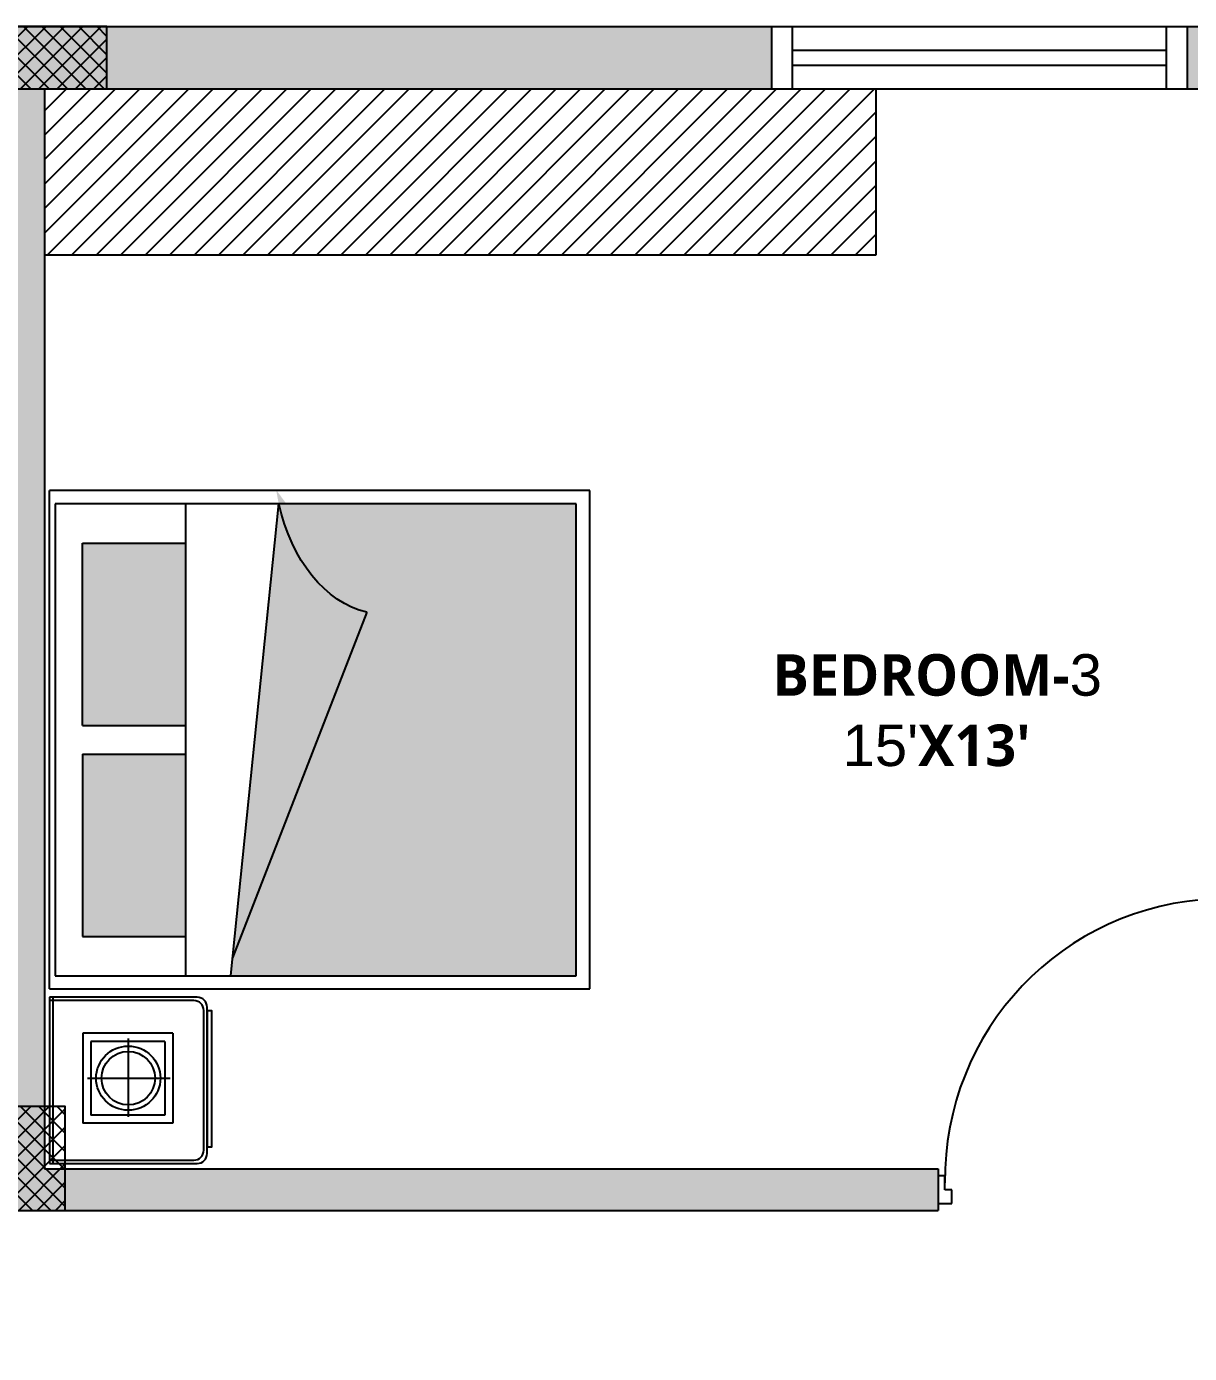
# Model space of a CAD drawing. Header units: inches. Extents: x 99023 to 109265, y 17199 to 18675.
# Drawn here: x 99492 to 99659.9, y 18222.8 to 18414.4 of the extents above; entities that cross this region are included whole.
import ezdxf

# ---------------------------------------------------------------- set-up
doc = ezdxf.new("R2010")
doc.units = ezdxf.units.IN
doc.layers.get('0').update_dxf_attribs({"color": 255})
for name, color, linetype in [('Column', 170, 'Continuous'), ('HAT', 8, 'Continuous'), ('I-WALL-PATT', 7, 'Continuous')]:
    doc.layers.add(name, color=color, linetype=linetype)
doc.styles.get("Standard").update_dxf_attribs({"font": 'arial.ttf'})

msp = doc.modelspace()

# ---------------------------------------------------------------- hatches: boundary and pattern name
at = {"layer": 'HAT', "linetype": 'ByBlock'}
h = msp.add_hatch(dxfattribs=at)
h.set_pattern_fill('ANSI37', color=256, scale=15)
h.set_pattern_definition([(45, (-251813.3967, -54534.0869), (-1.325825215, 1.325825215), []), (135, (-251813.3967, -54534.0869), (-1.325825215, -1.325825215), [])])
h.paths.add_polyline_path([(99572.56989581, 17979.43877382), (99587.56989581, 17979.43877382), (99587.56989581, 17988.43877382), (99572.56989581, 17988.43877382)])
edge = h.paths.add_edge_path()
edge.add_arc((99767.56989581, 18066.43877382), 6, 0, 360)
edge = h.paths.add_edge_path()
edge.add_arc((99611.56989581, 18066.43877382), 6, 0, 360)
edge = h.paths.add_edge_path()
edge.add_arc((99767.56989581, 18175.93877382), 6, 0, 360)
edge = h.paths.add_edge_path()
edge.add_arc((99611.56989581, 18175.93877382), 6, 0, 360)
edge = h.paths.add_edge_path()
edge.add_arc((100139.56989581, 17926.60544049), 6, 0, 360)
edge = h.paths.add_edge_path()
edge.add_arc((100139.56989581, 17769.43877382), 6, 0, 360)
edge = h.paths.add_edge_path()
edge.add_arc((99914.78482924, 17769.43877382), 6, 0, 360)
edge = h.paths.add_edge_path()
edge.add_arc((100057.06989581, 17851.93877382), 6, 0, 360)
edge = h.paths.add_edge_path()
edge.add_arc((99934.10840987, 17851.93877382), 6, 0, 360)
edge = h.paths.add_edge_path()
edge.add_arc((99835.06989581, 17851.93877382), 6, 0, 360)
h.paths.add_polyline_path([(100061.56989581, 17979.43877382), (100043.56989581, 17979.43877382), (100043.56989581, 17988.43877382), (100061.56989581, 17988.43877382)])
h.paths.add_polyline_path([(99920.60840987, 17979.43877382), (99938.60840987, 17979.43877382), (99938.60840987, 17988.43877382), (99920.60840987, 17988.43877382)])
h.paths.add_polyline_path([(99755.56989581, 17979.43877382), (99770.56989581, 17979.43877382), (99770.56989581, 17988.43877382), (99755.56989581, 17988.43877382)])
h.paths.add_polyline_path([(99572.56989581, 17847.43877382), (99587.56989581, 17847.43877382), (99587.56989581, 17856.43877382), (99572.56989581, 17856.43877382)])
h.paths.add_polyline_path([(99755.56989581, 17862.43877382), (99755.56989581, 17847.43877382), (99764.56989581, 17847.43877382), (99764.56989581, 17862.43877382)])
h.paths.add_polyline_path([(100052.56989581, 18261.43877382), (100052.56989581, 18243.43877382), (100061.56989581, 18243.43877382), (100061.56989581, 18261.43877382)])
h.paths.add_polyline_path([(99929.60840987, 18261.43877382), (99929.60840987, 18243.43877382), (99938.60840987, 18243.43877382), (99938.60840987, 18261.43877382)])
h.paths.add_polyline_path([(99755.56989581, 18258.43877382), (99755.56989581, 18243.43877382), (99764.56989581, 18243.43877382), (99764.56989581, 18258.43877382)])
h.paths.add_polyline_path([(99671.56989581, 18258.43877382), (99671.56989581, 18243.43877382), (99680.56989581, 18243.43877382), (99680.56989581, 18258.43877382)])
h.paths.add_polyline_path([(99488.56989581, 18258.43877382), (99488.56989581, 18243.43877382), (99497.56989581, 18243.43877382), (99497.56989581, 18258.43877382)])
h.paths.add_polyline_path([(99374.56989581, 18171.43877382), (99392.56989581, 18171.43877382), (99392.56989581, 18180.43877382), (99374.56989581, 18180.43877382)])
h.paths.add_polyline_path([(99383.56989581, 18006.43877382), (99383.56989581, 17991.43877382), (99392.56989581, 17991.43877382), (99392.56989581, 18006.43877382)])
h.paths.add_polyline_path([(99383.56989581, 17862.43877382), (99383.56989581, 17847.43877382), (99392.56989581, 17847.43877382), (99392.56989581, 17862.43877382)])
h.paths.add_polyline_path([(99197.56989581, 17862.43877382), (99197.56989581, 17847.43877382), (99206.56989581, 17847.43877382), (99206.56989581, 17862.43877382)])
h.paths.add_polyline_path([(99197.56989581, 18006.43877382), (99197.56989581, 17991.43877382), (99206.56989581, 17991.43877382), (99206.56989581, 18006.43877382)])
h.paths.add_polyline_path([(99197.56989581, 18189.43877382), (99197.56989581, 18171.43877382), (99206.56989581, 18171.43877382), (99206.56989581, 18189.43877382)])
h.paths.add_polyline_path([(99197.56989581, 18414.43877382), (99197.56989581, 18399.43877382), (99206.56989581, 18399.43877382), (99206.56989581, 18414.43877382)])
h.paths.add_polyline_path([(99488.56989581, 18405.43877382), (99503.56989581, 18405.43877382), (99503.56989581, 18414.43877382), (99488.56989581, 18414.43877382)])
h.paths.add_polyline_path([(99377.56989581, 18405.43877382), (99392.56989581, 18405.43877382), (99392.56989581, 18414.43877382), (99377.56989581, 18414.43877382)])
h.paths.add_polyline_path([(99665.56989581, 18405.43877382), (99680.56989581, 18405.43877382), (99680.56989581, 18414.43877382), (99665.56989581, 18414.43877382)])
h.paths.add_polyline_path([(99755.56989581, 18405.43877382), (99770.56989581, 18405.43877382), (99770.56989581, 18414.43877382), (99755.56989581, 18414.43877382)])
h.paths.add_polyline_path([(100046.56989581, 18405.43877382), (100061.56989581, 18405.43877382), (100061.56989581, 18414.43877382), (100046.56989581, 18414.43877382)])
h.paths.add_polyline_path([(99923.60840987, 18405.43877382), (99938.60840987, 18405.43877382), (99938.60840987, 18414.43877382), (99923.60840987, 18414.43877382)])
at = {"layer": 'I-WALL-PATT', "true_color": 0x636466, "transparency": 33554687}
h = msp.add_hatch(color=251, dxfattribs=at)
h.dxf.hatch_style = 1
h.paths.add_polyline_path([(99311.56989581, 18414.43877382), (99197.56989581, 18414.43877382), (99197.56989581, 18171.43877382), (99206.56989581, 18171.43877382), (99392.56989581, 18171.43877382), (99392.56989581, 18177.43877382), (99206.56989581, 18177.43877382), (99206.56989581, 18201.43877382), (99206.56989581, 18405.43877382), (99311.56989581, 18405.43877382)])
h.paths.add_polyline_path([(99422.56989581, 18414.43877382), (99371.56989581, 18414.43877382), (99371.56989581, 18405.43877382), (99386.56989581, 18405.43877382), (99386.56989581, 18399.43877382), (99392.56989581, 18399.43877382), (99392.56989581, 18405.43877382), (99422.56989581, 18405.43877382)])
h.paths.add_polyline_path([(99599.56989581, 18414.43877382), (99458.56989581, 18414.43877382), (99458.56989581, 18405.43877382), (99488.56989581, 18405.43877382), (99488.56989581, 18249.43877382), (99392.56989581, 18249.43877382), (99392.56989581, 18369.43877382), (99386.56989581, 18369.43877382), (99386.56989581, 18231.43877382), (99392.56989581, 18231.43877382), (99392.56989581, 18243.43877382), (99623.56989581, 18243.43877382), (99623.56989581, 18249.43877382), (99494.56989581, 18249.43877382), (99494.56989581, 18405.43877382), (99599.56989581, 18405.43877382)])
h.paths.add_polyline_path([(99697.03344221, 18414.43877382), (99680.56989581, 18414.43877382), (99680.56989581, 18405.43877382), (99673.56989581, 18405.43877382), (99697.03344221, 18405.43877382)])
h.paths.add_polyline_path([(99857.60840987, 18414.43877382), (99732.54810034, 18414.43877382), (99732.54810034, 18405.43877382), (99755.56989581, 18405.43877382), (99755.56989581, 18249.43877382), (99680.56989581, 18249.43877382), (99680.56989581, 18369.43877382), (99674.56989581, 18369.43877382), (99674.56989581, 18249.43877382), (99674.56989581, 18243.43877382), (99761.56989581, 18243.43877382), (99761.56989581, 18249.43877382), (99761.56989581, 18405.43877382), (99857.60840987, 18405.43877382)])
h.paths.add_polyline_path([(100061.56989581, 18414.43877382), (100017.57200913, 18414.43877382), (100017.57200913, 18405.43877382), (100052.56989581, 18405.43877382), (100052.56989581, 18315.43877382), (99938.60840987, 18315.43877382), (99938.60840987, 18369.43877382), (99932.60840987, 18369.43877382), (99932.60840987, 18249.43877382), (99821.56989581, 18249.43877382), (99812.56989581, 18249.43877382), (99812.56989581, 18243.43877382), (100010.56989581, 18243.43877382), (100010.56989581, 18249.43877382), (99938.60840987, 18249.43877382), (99938.60840987, 18275.4744556), (99938.47423092, 18275.4744556), (99938.47423092, 18277.68166836), (99938.60840987, 18309.43877382), (99986.56989581, 18309.43877382), (99992.56989581, 18309.43877382), (100052.56989581, 18309.43877382), (100052.56989581, 18303.43877382), (100061.56989581, 18303.43877382)])
h = msp.add_hatch(color=251, dxfattribs=at)
h.dxf.hatch_style = 1
h.paths.add_polyline_path([(99665.56989581, 18414.43877382), (99659.56989581, 18414.43877382), (99659.56989581, 18405.43877382), (99665.56989581, 18405.43877382)])
at = {"layer": 'I-WALL-PATT', "true_color": 0x552a2a, "transparency": 33554687}
h = msp.add_hatch(dxfattribs=at)
h.set_pattern_fill('ANSI31', color=19, scale=20)
h.set_pattern_definition([(45, (98471.3205, 29170.0435), (-1.76776695, 1.76776695), [])])
h.paths.add_polyline_path([(99614.56989581, 18405.43877382), (99494.56989581, 18405.43877382), (99494.56989581, 18381.43877382), (99614.56989581, 18381.43877382)])
at = {"layer": 'I-WALL-PATT', "true_color": 0x2776bb, "transparency": 33554687}
h = msp.add_hatch(color=152, dxfattribs=at)
h.dxf.hatch_style = 1
h.paths.add_polyline_path([(99500.07073853, 18283.01796811), (99514.92511256, 18283.01796811), (99514.92511256, 18309.36847522), (99500.07073853, 18309.36847522)])
h.paths.add_polyline_path([(99500.07073853, 18313.47390753), (99514.92511256, 18313.47390753), (99514.92511256, 18339.82441465), (99500.07073853, 18339.82441465)])
edge = h.paths.add_edge_path()
edge.add_line((99521.75597996, 18280.01985038), (99541.08250321, 18329.83271194))
edge.add_ellipse((99543.70587596, 18352.47619003), major_axis=(0, 22.95113405), ratio=0.70043940631, start_angle=107.5918240658, end_angle=170.6080762352, ccw=False)
edge.add_line((99528.38180493, 18345.53957995), (99521.75597996, 18280.01985038))
at = {"layer": 'I-WALL-PATT', "true_color": 0x7aafdf, "transparency": 33554687}
h = msp.add_hatch(color=143, dxfattribs=at)
h.dxf.hatch_style = 1
edge = h.paths.add_edge_path()
edge.add_line((99521.75597996, 18280.01985038), (99521.4847036, 18277.33732345))
edge.add_line((99521.4847036, 18277.33732345), (99571.306528, 18277.33732345))
edge.add_line((99571.306528, 18277.33732345), (99571.306528, 18345.5050593))
edge.add_line((99571.306528, 18345.5050593), (99528.38949236, 18345.5050593))
edge.add_ellipse((99543.70587596, 18352.47619003), major_axis=(0, 22.95113405), ratio=0.70043940631, start_angle=107.682252894, end_angle=170.6080762352)
edge.add_line((99541.08250321, 18329.83271194), (99521.75597996, 18280.01985038))

# ---------------------------------------------------------------- linework, layer by layer
at = {"color": 251, "true_color": 0x636466}
for p, q in [((99495.29600169, 18275.44258662), (99495.29600169, 18347.44258662)), ((99573.29600169, 18347.44258662), (99495.29600169, 18347.44258662)), ((99573.29600169, 18275.44258662), (99573.29600169, 18347.44258662)), ((99496.09179116, 18345.5050593), (99496.09179116, 18277.33732345)), ((99571.306528, 18345.5050593), (99496.09179116, 18345.5050593)), ((99514.92511256, 18345.48564157), (99514.92511256, 18277.32905363)), ((99521.48714007, 18277.36141655), (99528.38180493, 18345.53957995)), ((99571.306528, 18277.33732345), (99571.306528, 18345.5050593)), ((99500.07073853, 18313.47390753), (99500.07073853, 18339.82441465)), ((99500.07073853, 18339.82441465), (99514.92511256, 18339.82441465)), ((99541.08250321, 18329.83271194), (99521.72905802, 18279.95046082)), ((99500.07073853, 18313.47390753), (99515.06119137, 18313.47390753)), ((99500.07073853, 18309.36847522), (99500.07073853, 18283.01796811)), ((99500.07073853, 18309.36847522), (99515.06119137, 18309.36847522)), ((99500.07073853, 18283.01796811), (99514.92511256, 18283.01796811)), ((99496.09179116, 18277.33732345), (99571.306528, 18277.33732345)), ((99495.29600169, 18275.44258662), (99573.29600169, 18275.44258662)), ((99495.30078383, 18274.22978082), (99495.30078383, 18250.22978082)), ((99516.60435233, 18274.22978082), (99495.30078383, 18274.22978082)), ((99495.77618656, 18274.22978082), (99495.77618656, 18250.22978082)), ((99516.1289496, 18273.75437809), (99495.30078383, 18273.75437809)), ((99517.55515779, 18252.13139175), (99517.55515779, 18272.32816991)), ((99518.03056052, 18251.65598902), (99518.03056052, 18272.80357263)), ((99513.09205227, 18269.02879443), (99500.10662289, 18269.02879443)), ((99500.10662289, 18269.02879443), (99500.10662289, 18256.04336506)), ((99506.65698809, 18268.28416336), (99506.65698809, 18256.94905515)), ((99513.09205227, 18269.02879443), (99513.09205227, 18256.04336506)), ((99511.93263893, 18267.86938109), (99501.26603623, 18267.86938109)), ((99501.26603623, 18267.86938109), (99501.26603623, 18257.2027784)), ((99511.93263893, 18267.86938109), (99511.93263893, 18257.2027784)), ((99500.75029668, 18262.54486806), (99512.70716188, 18262.54486806)), ((99511.93263893, 18257.2027784), (99501.26603623, 18257.2027784)), ((99513.09205227, 18256.04336506), (99500.10662289, 18256.04336506)), ((99495.30078383, 18250.70518356), (99516.1289496, 18250.70518356)), ((99495.30078383, 18250.22978082), (99516.60435233, 18250.22978082))]:
    msp.add_line(p, q, dxfattribs=at)
at = {"color": 19, "true_color": 0x552a2a}
for p, q in [((99623.56989581, 18248.43877382), (99623.56989581, 18244.43877382)), ((99624.56989581, 18248.43877382), (99623.56989581, 18248.43877382)), ((99624.56989581, 18246.43877382), (99624.56989581, 18248.43877382)), ((99625.56989581, 18246.43877382), (99624.56989581, 18246.43877382)), ((99625.56989581, 18244.43877382), (99625.56989581, 18246.43877382)), ((99623.56989581, 18244.43877382), (99625.56989581, 18244.43877382))]:
    msp.add_line(p, q, dxfattribs=at)
at = {"color": 251, "true_color": 0x636466}
msp.add_lwpolyline([(99518.07938775, 18252.59329425), (99518.07938775, 18272.32061978), (99518.65361989, 18272.32061978), (99518.65361989, 18252.59329425)], close=True, dxfattribs=at)
for centre, radius in [((99506.65658697, 18262.54486806), 4.63765335), ((99506.65698809, 18262.54486806), 3.86471112)]:
    msp.add_circle(centre, radius, dxfattribs=at)
for centre, start, end in [((99516.60435233, 18272.80357263), 0, 90), ((99516.1289496, 18272.32816991), 0, 90), ((99516.1289496, 18252.13139175), 270, 0), ((99516.60435233, 18251.65598902), 270, 0)]:
    msp.add_arc(centre, 1.42620819, start, end, dxfattribs=at)
at = {"color": 251, "true_color": 0x636466, "extrusion": (0, 0, -1)}
msp.add_ellipse((99543.70587596, 18352.47619003), major_axis=(0, 22.95113405), ratio=0.7004394063, start_param=3.3055126464, end_param=4.405353729, dxfattribs=at)
at = {"layer": 'Column', "color": 3, "linetype": 'ByBlock', "ltscale": 12}
for points in [[(99488.56989581, 18405.43877382), (99503.56989581, 18405.43877382), (99503.56989581, 18414.43877382), (99488.56989581, 18414.43877382)], [(99488.56989581, 18258.43877382), (99488.56989581, 18243.43877382), (99497.56989581, 18243.43877382), (99497.56989581, 18258.43877382)]]:
    msp.add_lwpolyline(points, close=True, dxfattribs=at)
at = {"layer": 'I-WALL-PATT', "color": 18, "true_color": 0x000000}
for p, q in [((99197.56989581, 18414.43877382), (99863.56989581, 18414.43877382)), ((99494.56989581, 18405.43877382), (99671.60840987, 18405.43877382)), ((99494.56989581, 18405.43877382), (99494.56989581, 18249.43877382)), ((99494.56989581, 18249.43877382), (99623.56989581, 18249.43877382)), ((99623.56989581, 18249.43877382), (99623.56989581, 18243.43877382)), ((99392.56989581, 18243.43877382), (99623.56989581, 18243.43877382))]:
    msp.add_line(p, q, dxfattribs=at)
at = {"layer": 'I-WALL-PATT', "color": 251, "true_color": 0x636466}
for p, q in [((99599.56989581, 18405.43877382), (99599.56989581, 18414.43877382)), ((99599.56989581, 18414.43877382), (99659.56989581, 18414.43877382)), ((99602.56989581, 18405.43877382), (99602.56989581, 18414.43877382)), ((99656.56989581, 18405.43877382), (99656.56989581, 18414.43877382)), ((99659.56989581, 18405.43877382), (99659.56989581, 18414.43877382)), ((99602.56989581, 18411.03877382), (99656.56989581, 18411.03877382)), ((99602.56989581, 18408.83877382), (99656.56989581, 18408.83877382)), ((99599.56989581, 18405.43877382), (99659.56989581, 18405.43877382))]:
    msp.add_line(p, q, dxfattribs=at)
at = {"layer": 'I-WALL-PATT', "color": 19, "true_color": 0x552a2a}
for p, q in [((99614.56989581, 18405.43877382), (99614.56989581, 18381.43877382)), ((99614.56989581, 18381.43877382), (99494.56989581, 18381.43877382))]:
    msp.add_line(p, q, dxfattribs=at)
at = {"layer": 'I-WALL-PATT', "color": 251, "true_color": 0x636466}
msp.add_lwpolyline([(99197.56989581, 17847.43877382), (99197.56989581, 18414.43877382), (100061.56989581, 18414.43877382), (100061.56989581, 17979.43877382), (99764.56989581, 17979.43877382), (99764.56989581, 17847.43877382), (99197.56989581, 17847.43877382)], dxfattribs=at)
at = {"layer": 'I-WALL-PATT', "color": 19, "true_color": 0x552a2a}
msp.add_arc((99665.09553684, 18247.93877382), 40.52872538, 92.1573204816, 180.7068718852, dxfattribs=at)

# ---------------------------------------------------------------- texts
at = {"color": 18, "true_color": 0x000000, "char_height": 6, "attachment_point": 1}
for s, insert in [('{\\fYu Gothic Medium|b1|i0|c128|p34;BEDROOM-}3', (99599.67854027, 18323.78861639)), ("15'{\\fYu Gothic Medium|b1|i0|c128|p34;X13'}", (99609.78178723, 18313.62816456))]:
    msp.add_mtext_dynamic_manual_height_columns(s, width=85.7097593755, gutter_width=2.23278474, heights=[0], dxfattribs=dict(at, insert=insert))

doc.saveas('drawing.dxf')
